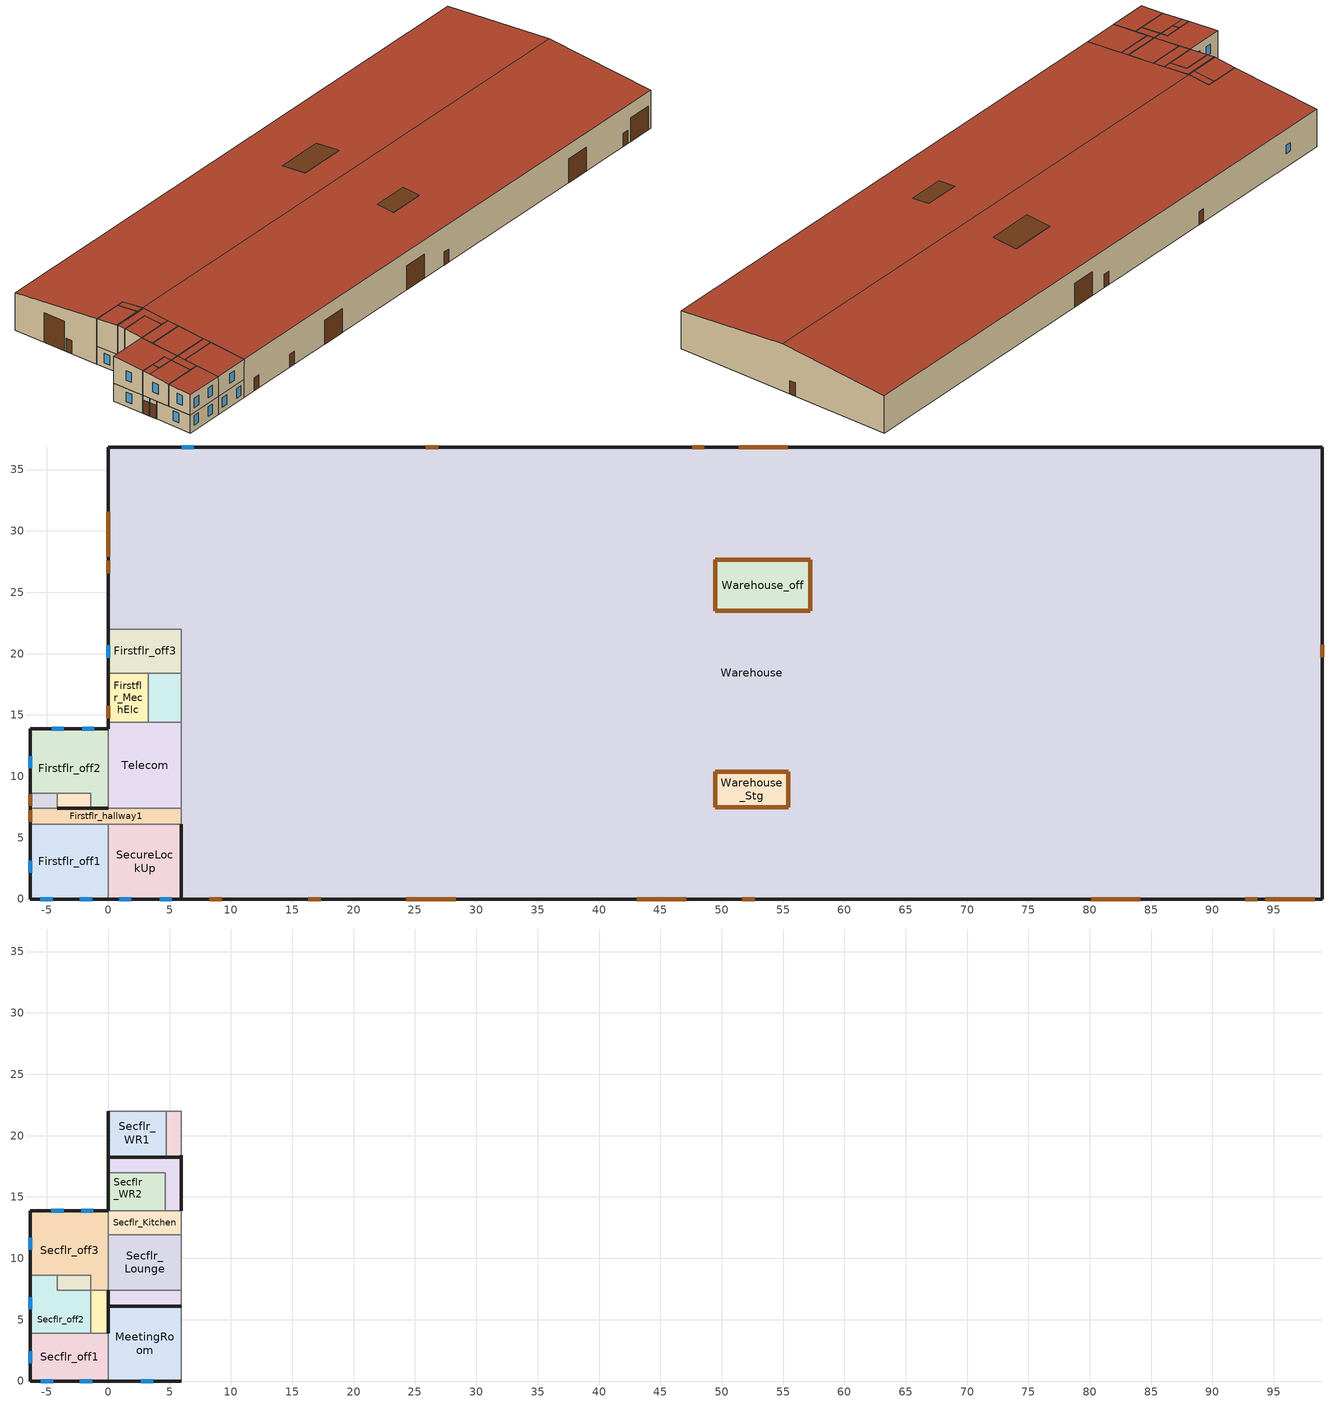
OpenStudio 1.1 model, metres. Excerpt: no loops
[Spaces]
Warehouse
 floor ground: 98.94,36.84 98.94,0 5.96,0 5.96,22 0,22 0,36.84 z0
 wall outside: 5.96,0 98.94,0 z0:6.35; 98.94,36.84 0,36.84 z0:6.26; 0,22,7.56 0,36.84,6.26 0,36.84,0 0,22,0; 98.94,18.42,7.88 98.94,0,6.35 98.94,0,0 98.94,36.84,0 98.94,36.84,6.26; 5.96,6.11,6.86 5.96,6.11,6.84 5.96,0,6.35
 wall to SecureLockUp: 5.96,6.11 5.96,0 z0:3
 wall to Secflr_stariway2: 4.72,22 5.96,22 z3:7.56; 5.96,18.42,7.88 5.96,22,7.56 5.96,18.38,7.88
 wall to Firstflr_hallway1: 5.96,7.4 5.96,6.11 z0:3
 wall to Firstflr_off3: 0,22 5.96,22 5.96,18.41 z0:3
 wall to WeaponVault: 5.96,18.41 5.96,14.42 z0:3
 wall to Telecom: 5.96,14.42 5.96,7.4 z0:3
 wall to MeetingRoom: 5.96,6.11,6.84 5.96,6.11,3 5.96,0,3 5.96,0,6.35
 wall to Secflr_hallway3 (IntPartition): 5.96,18.25,7.86 5.96,18.25,3 5.96,13.89,3 5.96,13.89,7.5
 wall to Secflr_hallway1 (IntPartition): 5.96,7.4,6.96 5.96,7.4,3 5.96,6.11,3 5.96,6.11,6.86
 wall to Secflr_Lounge: 5.96,11.93,7.34 5.96,11.93,3 5.96,7.4,3 5.96,7.4,6.96
 wall to Secflr_Kitchen: 5.96,13.89,7.5 5.96,13.89,3 5.96,11.93,3 5.96,11.93,7.34
 wall to Secflr_WR1: 0,22 4.72,22 z3:7.56
 wall to Secflr_stariway2 (IntPartition): 5.96,18.38,7.88 5.96,22,7.56 5.96,22,3 5.96,18.25,3 5.96,18.25,7.86
 window: 6.97,36.84 5.99,36.84 z2.21:3.6
 door: 0,27.56 0,26.55 / 48.59,36.84 47.58,36.84 / 98.94,19.69 98.94,20.7 / 92.66,0 93.67,0 / 51.66,0 52.68,0 / 16.32,0 17.33,0 / 8.24,0 9.25,0 / 26.9,36.84 25.89,36.84 z0:2.18; 0,31.57 0,27.91 z0:4.9; 55.38,36.84 51.37,36.84 / 94.31,0 98.32,0 / 80.11,0 84.12,0 / 24.3,0 28.31,0 / 43.09,0 47.1,0 z0:3.98
 door (V2-BRoof2): 55.43,7.47,6.97 55.43,10.38,7.21 49.47,10.38,7.21 49.47,7.47,6.97; 57.22,23.49,7.43 57.22,27.63,7.07 49.47,27.63,7.07 49.47,23.49,7.43
 door inside (NECBUvalue_ConcreteFlr): 55.43,10.38 55.43,7.47 49.47,7.47 49.47,10.38 z0; 57.22,27.63 57.22,23.49 49.47,23.49 49.47,27.63 z0
 roof outside: 98.94,0,6.35 98.94,18.42,7.88 5.96,18.42,7.88 5.96,0,6.35; 98.94,18.42,7.88 98.94,36.84,6.26 0,36.84,6.26 0,22,7.56 5.96,22,7.56 5.96,18.42,7.88
Warehouse_Stg
 floor ground: 55.43,10.38 55.43,7.47 49.47,7.47 49.47,10.38 z0
 wall outside: 49.47,7.47 55.43,7.47 z0:6.97; 55.43,10.38 49.47,10.38 z0:7.21; 49.47,10.38,7.21 49.47,10.38,0 49.47,7.47,0 49.47,7.47,6.97; 55.43,10.38,7.21 55.43,7.47,6.97 55.43,7.47,0 55.43,10.38,0
 roof outside: 55.43,7.47,6.97 55.43,10.38,7.21 49.47,10.38,7.21 49.47,7.47,6.97
Warehouse_off
 floor ground: 57.22,27.63 57.22,23.49 49.47,23.49 49.47,27.63 z0
 wall outside: 49.47,23.49 57.22,23.49 z0:7.43; 57.22,27.63 49.47,27.63 z0:7.07; 49.47,23.49,7.43 49.47,27.63,7.07 49.47,27.63,0 49.47,23.49,0; 57.22,23.49,7.43 57.22,23.49,0 57.22,27.63,0 57.22,27.63,7.07
 roof outside: 57.22,23.49,7.43 57.22,27.63,7.07 49.47,27.63,7.07 49.47,23.49,7.43
Firstflr_off1
 floor ground: 0,6.11 0,0 -6.35,0 -6.35,6.11 z0
 wall outside: -6.35,6.11 -6.35,0 0,0 z0:3
 wall to Firstflr_hallway1: 0,6.11 -6.35,6.11 z0:3
 wall to SecureLockUp: 0,0 0,3.76 0,6.11 z0:3
 window: -6.35,3.11 -6.35,2.13 z0.92:2.52; -5.53,0 -4.54,0 z0.92:2.51; -2.3,0 -1.31,0 z0.81:2.41
SecureLockUp
 floor ground: 5.96,6.11 5.96,0 0,0 0,6.11 z0
 wall outside: 0,0 5.96,0 z0:3
 wall to Firstflr_hallway1: 5.96,6.11 0,6.11 z0:3
 window: 0.91,0 1.89,0 z0.8:2.39; 4.19,0 5.18,0 z0.73:2.33
Telecom
 floor ground: 5.96,14.42 5.96,7.4 0,7.4 0,14.42 z0
 wall outside: 0,14.42 0,13.89 z0:3
 wall to Firstflr_MechElc: 3.25,14.42 0,14.42 z0:3
 wall to WeaponVault: 5.96,14.42 3.25,14.42 z0:3
 wall to Firstflr_hallway1: 0,7.4 5.96,7.4 z0:3
 wall to Firstflr_off2: 0,13.89 0,8.61 0,7.4 z0:3
Firstflr_MechElc
 floor ground: 3.25,18.41 3.25,14.42 0,14.42 0,18.41 z0
 wall outside: 0,18.41 0,14.42 z0:3
 wall to Firstflr_off3: 3.25,18.41 0,18.41 z0:3
 wall to WeaponVault: 3.25,14.42 3.25,18.41 z0:3
 door: 0,15.76 0,14.75 z0:2.26
WeaponVault
 floor ground: 5.96,18.41 5.96,14.42 3.25,14.42 3.25,18.41 z0
 wall to Firstflr_off3: 5.96,18.41 3.25,18.41 z0:3
Firstflr_off3
 floor ground: 5.96,22 5.96,18.41 0,18.41 0,22 z0
 wall outside: 0,22 0,18.41 z0:3
 window: 0,20.68 0,19.67 z0.73:2.33
Firstflr_hallway1
 floor ground: 5.96,7.4 5.96,6.11 -6.35,6.11 -6.35,7.4 z0
 wall outside: -6.35,7.4 -6.35,6.11 / 0,7.4 -4.15,7.4 z0:3
 wall to Firstflr_hallway2: -4.15,7.4 -6.35,7.4 z0:3
 door: -6.35,7.25 -6.35,6.29 z0:2.23
Firstflr_hallway2
 floor ground: -4.15,8.61 -4.15,7.4 -6.35,7.4 -6.35,8.61 z0
 wall outside: -6.35,8.61 -6.35,7.4 z0:3
 wall to Firstflr_stairway: -4.15,7.4 -4.15,8.61 z0:3
 wall to Firstflr_off2: -4.15,8.61 -6.35,8.61 z0:3
 door: -6.35,8.55 -6.35,7.59 z0:2.23
Firstflr_stairway
 floor ground: -1.44,8.61 -1.44,7.4 -4.15,7.4 -4.15,8.61 z0
 wall outside: -4.15,7.4 -1.44,7.4 z0:3
 wall to Firstflr_off2: -1.44,7.4 -1.44,8.61 -4.15,8.61 z0:3
Firstflr_off2
 floor ground: 0,13.89 0,7.4 -1.44,7.4 -1.44,8.61 -6.35,8.61 -6.35,13.89 z0
 wall outside: 0,13.89 -6.35,13.89 -6.35,8.61 / -1.44,7.4 -0.34,7.4 0,7.4 z0:3
 window: -6.35,11.64 -6.35,10.65 z0.78:2.37; -1.13,13.89 -2.12,13.89 z0.73:2.33; -3.61,13.89 -4.59,13.89 z0.71:2.31
MeetingRoom
 floor to SecureLockUp: 5.96,6.11 5.96,0 0,0 0,6.11 z3
 wall outside: 0,0 5.96,0 z3:6.35
 wall to Secflr_off1: 0,3.76 0,0 z3:3.05; 0,3.9,6.66 0,3.9,3 0,3.76,3 0,3.76,3.05 0,0,3.05 0,0,6.35
 wall to Secflr_hallway1: 5.96,6.11 0,6.11 z3:6.84
 wall to Secflr_hallway2: 0,6.11,6.84 0,6.11,3 0,3.9,3 0,3.9,6.66
 window: 2.67,0 3.66,0 z3.98:5.57
 roof outside: 5.96,0,6.35 5.96,6.11,6.84 0,6.11,6.84 0,0,6.35
Secflr_off1
 floor to Firstflr_off1: 0,3.9 0,0 -6.35,0 -6.35,3.9 z3
 wall outside: -6.35,0 0,0 z3:6.35; -6.35,3.9,6.66 -6.35,3.9,3 -6.35,0,3 -6.35,0,6.35
 wall to Secflr_hallway2: 0,3.9 -1.44,3.9 z3:6.66
 wall to Secflr_off2: -1.44,3.9 -6.35,3.9 z3:6.66
 window: -5.49,0 -4.5,0 z3.8:5.4; -2.31,0 -1.32,0 z3.91:5.5; -6.35,2.44 -6.35,1.45 z4.07:5.67
 roof outside: 0,0,6.35 0,3.9,6.66 -6.35,3.9,6.66 -6.35,0,6.35
Secflr_hallway1
 floor to Firstflr_hallway1: 5.96,7.4 5.96,6.11 0,6.11 0,7.4 z3
 wall outside: 0,6.11 5.96,6.11 z6.84:6.86; 0,7.4,6.96 0,6.11,6.85 0,6.11,6.86
 wall to Secflr_hallway2: 0,7.4,6.96 0,7.4,3 0,6.11,3 0,6.11,6.85
 wall to Secflr_Lounge: 5.96,7.4 0,7.4 z3:6.96
 roof outside: 5.96,6.11,6.86 5.96,7.4,6.96 0,7.4,6.96 0,6.11,6.86
Secflr_hallway2
 floor to Firstflr_off1: 0,6.11 0,3.9 -1.44,3.9 -1.44,6.11 z3
 floor to Firstflr_hallway1: 0,7.4 0,6.11 -1.44,6.11 -1.44,7.4 z3
 wall outside: 0,6.11,6.85 0,3.9,6.66 0,6.11,6.84
 wall to Secflr_off2: -1.44,7.4,6.96 -1.44,7.4,3 -1.44,3.9,3 -1.44,3.9,6.66
 wall to Secflr_off3: 0,7.4 -1.44,7.4 z3:6.96
 roof outside: 0,3.9,6.66 0,7.4,6.96 -1.44,7.4,6.96 -1.44,3.9,6.66
Secflr_off2
 floor to Firstflr_hallway2: -4.15,8.61 -4.15,7.4 -6.35,7.4 -6.35,8.61 z3
 floor to Firstflr_off1: -1.44,6.11 -1.44,3.9 -6.35,3.9 -6.35,6.11 z3
 floor to Firstflr_hallway1: -1.44,7.4 -1.44,6.11 -6.35,6.11 -6.35,7.4 z3
 wall outside: -6.35,8.61,7.06 -6.35,8.61,3 -6.35,3.9,3 -6.35,3.9,6.66 -6.35,7.4,6.96
 wall to Secflr_off3: -4.15,8.61 -6.35,8.61 z3:7.06
 wall to Secflr_stairways: -1.44,7.4 -4.15,7.4 z3:6.96; -4.15,7.4,6.96 -4.15,7.4,6.05 -4.15,7.4,3 -4.15,8.61,3 -4.15,8.61,6.96; -4.15,8.61,7.06 -4.15,7.4,6.96 -4.15,8.61,6.96
 window: -6.35,6.82 -6.35,5.84 z4.24:5.84
 roof outside: -6.35,3.9,6.66 -1.44,3.9,6.66 -1.44,7.4,6.96 -6.35,7.4,6.96; -4.15,7.4,6.96 -4.15,8.61,7.06 -6.35,8.61,7.06 -6.35,7.4,6.96
Secflr_stairways
 floor to Firstflr_stairway: -1.44,8.61 -1.44,7.4 -4.15,7.4 -4.15,8.61 z3
 wall to Secflr_off3: -1.44,8.61 -4.15,8.61 z3:7.06; -1.44,8.61,7.06 -1.44,7.4,6.96 -1.44,7.4,3 -1.44,8.61,3
 roof outside: -1.44,7.4,6.96 -1.44,8.61,7.06 -4.15,8.61,7.06 -4.15,7.4,6.96
Secflr_off3
 floor to Firstflr_off2: 0,13.89 0,7.4 -1.44,7.4 -1.44,8.61 -6.35,8.61 -6.35,13.89 z3
 wall outside: 0,13.89 -6.35,13.89 z3:7.5; -6.35,13.89,7.5 -6.35,13.89,3 -6.35,8.61,3 -6.35,8.61,7.06
 wall to Secflr_Kitchen: 0,13.89,7.5 0,11.93,7.34 0,11.93,3 0,13.89,3
 wall to Secflr_Lounge: 0,11.93,7.34 0,7.4,6.96 0,7.4,3 0,11.93,3
 window: -6.35,11.68 -6.35,10.69 z4.35:5.95; -1.22,13.89 -2.2,13.89 z4.63:6.23; -3.64,13.89 -4.63,13.89 z4.55:6.15
 roof outside: 0,7.4,6.96 0,13.89,7.5 -6.35,13.89,7.5 -6.35,8.61,7.06 -1.44,8.61,7.06 -1.44,7.4,6.96
Secflr_Lounge
 floor to Telecom: 5.96,11.93 5.96,7.4 0,7.4 0,11.93 z3
 wall to Secflr_Kitchen: 5.96,11.93 0,11.93 z3:7.34
 roof outside: 5.96,7.4,6.96 5.96,11.93,7.34 0,11.93,7.34 0,7.4,6.96
Secflr_Kitchen
 floor to Telecom: 0,13.89 5.96,13.89 5.96,11.93 0,11.93 z3
 wall to Secflr_WR2: 4.65,13.89 0,13.89 z3:7.5
 wall to Secflr_hallway3: 5.96,13.89 4.65,13.89 z3:7.5
 roof outside: 5.96,11.93,7.34 5.96,13.89,7.5 0,13.89,7.5 0,11.93,7.34
Secflr_WR2
 floor to WeaponVault: 4.65,16.99 4.65,14.42 3.25,14.42 3.25,16.99 z3
 floor to Telecom: 4.65,14.42 4.65,13.89 0,13.89 0,14.42 z3
 floor to Firstflr_MechElc: 3.25,16.99 3.25,14.42 0,14.42 0,16.99 z3
 wall outside: 0,16.99,7.78 0,16.99,3 0,13.89,3 0,13.89,7.5
 wall to Secflr_hallway3: 4.65,16.99 0,16.99 z3:7.78; 4.65,16.99,7.78 4.65,13.89,7.5 4.65,13.89,3 4.65,16.99,3
 roof outside: 4.65,13.89,7.5 4.65,16.99,7.78 0,16.99,7.78 0,13.89,7.5
Secflr_WR1
 floor to Firstflr_MechElc: 3.25,18.41 3.25,18.25 0,18.25 0,18.41 z3
 floor to Firstflr_off3: 4.72,22 4.72,18.41 0,18.41 0,22 z3
 floor to WeaponVault: 4.72,18.41 4.72,18.25 3.25,18.25 3.25,18.41 z3
 wall outside: 0,18.42,7.88 0,22,7.56 0,22,3 0,18.25,3 0,18.25,7.88
 wall to Secflr_stariway2: 4.72,18.25,7.88 4.72,18.25,3 4.72,22,3 4.72,22,7.56 4.72,18.42,7.88
 wall to Secflr_hallway3: 0,18.25 4.72,18.25 z3:7.88
 roof outside: 4.72,18.42,7.88 4.72,22,7.56 0,22,7.56 0,18.42,7.88; 4.72,18.25 4.72,18.42 0,18.42 0,18.25 z7.88
Secflr_stariway2
 floor to WeaponVault: 5.96,18.41 5.96,18.25 4.72,18.25 4.72,18.41 z3
 floor to Firstflr_off3: 5.96,22 5.96,18.41 4.72,18.41 4.72,22 z3
 wall outside: 5.96,18.25,7.88 5.96,18.25,7.86 5.96,18.42,7.88
 wall to Secflr_hallway3: 4.72,18.25 5.96,18.25 z3:7.88
 roof outside: 5.96,18.25 5.96,18.42 4.72,18.42 4.72,18.25 z7.88; 5.96,18.42,7.88 5.96,22,7.56 4.72,22,7.56 4.72,18.42,7.88
Secflr_hallway3
 floor to Telecom: 5.96,14.42 5.96,13.89 4.65,13.89 4.65,14.42 z3
 floor to WeaponVault: 5.96,18.25 5.96,14.42 4.65,14.42 4.65,16.99 3.25,16.99 3.25,18.25 z3
 floor to Firstflr_MechElc: 3.25,18.25 3.25,16.99 0,16.99 0,18.25 z3
 wall outside: 5.96,18.25 0,18.25 z7.88:7.89; 0,18.25,7.89 0,18.25,3 0,16.99,3 0,16.99,7.78; 5.96,18.25,7.89 5.96,13.89,7.5 5.96,18.25,7.86
 roof outside: 5.96,13.89,7.5 5.96,18.25,7.89 0,18.25,7.89 0,16.99,7.78 4.65,16.99,7.78 4.65,13.89,7.5
[Building]
Warehouse 1: North Axis=-0
[Site]
Site 1: Latitude {deg}=44.12; Longitude {deg}=-77.53; Time Zone {hr}=-5; Elevation {m}=86
[SizingPeriod:DesignDay] Barometric Pressure {Pa}=100296; Sky Clearness=0; Rain Indicator=0; Snow Indicator=0; Day of Month=21; Daylight Saving Time Indicator=0; Dry-Bulb Temperature Range Modifier Type=DefaultMultipliers
Name | Maximum Dry-Bulb Temperature {C} | Daily Dry-Bulb Temperature Range {deltaC} | Humidity Indicating Conditions at Maximum Dry-Bulb {BasedOnField A3} | Wind Speed {m/s} | Wind Direction {deg} | Month | Day Type | Humidity Indicating Type | Solar Model Indicator | ASHRAE Taub | ASHRAE Taud
Trenton Ann Htg 99.6% Condns DB | -21.8 | 0 | -21.8 | 2.9 | 50 | 1 | WinterDesignDay | Wetbulb | ASHRAEClearSky
Trenton Ann Clg .4% Condns WB=>MDB | 27.5 | 9.9 | 23.5 | 5.1 | 220 | 7 | SummerDesignDay | Wetbulb | ASHRAETau | 0.459 | 2.014
Trenton Ann Hum_n 99.6% Condns DP=>MCDB | -21 | 0 | -27.1 | 2.9 | 50 | 1 | WinterDesignDay | Dewpoint | ASHRAEClearSky
Trenton Ann Htg Wind 99.6% Condns WS=>MCDB | -3.4 | 0 | -3.4 | 13.4 | 50 | 1 | WinterDesignDay | Wetbulb | ASHRAEClearSky
Trenton Ann Clg .4% Condns DB=>MWB | 29.2 | 9.9 | 22.1 | 5.1 | 220 | 7 | SummerDesignDay | Wetbulb | ASHRAETau | 0.459 | 2.014
Trenton Ann Clg .4% Condns DP=>MDB | 26 | 9.9 | 22.2 | 5.1 | 220 | 7 | SummerDesignDay | Dewpoint | ASHRAETau | 0.459 | 2.014
Trenton Ann Clg .4% Condns Enth=>MDB | 27.5 | 9.9 | 70700 | 5.1 | 220 | 7 | SummerDesignDay | Enthalpy | ASHRAETau | 0.459 | 2.014
[DefaultSubSurfaceConstructions]
Name | Fixed Window Construction | Door Construction
Default Sub Surface Constructions 1 | MNECBUvalue_Window | PersonDoor
Default Sub Surface Constructions 2
[DefaultSurfaceConstructions]
Name | Wall Construction | Roof Ceiling Construction | Floor Construction
Default Surface Constructions 1 | V2-BWall2 | V2-BRoof2
Default Surface Constructions 2 | IntPartition | IntPartition | IntPartition
Default Surface Constructions 3 |  |  | NECBUvalue_ConcreteFlr
[Material:AirGap]
000_F05 Ceiling air space resistance: Thermal Resistance=0.18
[DefaultConstructionSet]
Trenton_Construction_Set: Default Exterior Surface Constructions=Default Surface Constructions 1; Default Interior Surface Constructions=Default Surface Constructions 2; Default Ground Contact Surface Constructions=Default Surface Constructions 3; Default Exterior SubSurface Constructions=Default Sub Surface Constructions 1; Default Interior SubSurface Constructions=Default Sub Surface Constructions 2; Interior Partition Construction=IntPartition
[Construction]
V2-BWall2: F08 Metal surface, Sheathing - regular density - 12.7mm, Insulation: Cellular glass - 85mm, Gypsum or plaster board - 5.9mm
NECBUvalue_ConcreteFlr: Insulation: Expanded polystyrene - extruded (smooth skin surface) (CFC-12 exp.) 1, M14a 100mm heavyweight concrete
V2-BRoof2: Insulation: Cellular glass - 141mm, Sheathing - regular density - 12.7mm
MNECBUvalue_Window: MNECB1997_Window
PersonDoor: PersonDoorMat
IntPartition: G01 16mm gypsum board, 000_F05 Ceiling air space resistance, G01 16mm gypsum board
[Material]
Name | Roughness | Thickness {m} | Conductivity {W/m-K} | Density {kg/m3} | Specific Heat {J/kg-K} | Thermal Absorptance | Solar Absorptance | Visible Absorptance
F08 Metal surface | Smooth | 0.0008 | 45.28 | 7824 | 500
Sheathing - regular density - 12.7mm | Smooth | 0.0127 | 0.055 | 290 | 1300
Insulation: Cellular glass - 85mm | MediumRough | 0.085 | 0.05 | 136 | 750
Gypsum or plaster board - 5.9mm | MediumSmooth | 0.0059 | 0.58 | 800 | 1090
Insulation: Expanded polystyrene - extruded (smooth skin surface) (CFC-12 exp.) 1 | MediumSmooth | 0.0254 | 0.029 | 29 | 1210 | 0.9 | 0.7 | 0.7
M14a 100mm heavyweight concrete | MediumRough | 0.1016 | 1.95 | 2240 | 900 | 0.9 | 0.7 | 0.7
Insulation: Cellular glass - 141mm | MediumRough | 0.1405 | 0.05 | 136 | 750
G01 16mm gypsum board | MediumSmooth | 0.0159 | 0.16 | 800 | 1090 | 0.9 | 0.7 | 0.7
[WindowMaterial:SimpleGlazingSystem]
MNECB1997_Window: U-Factor {W/m2-K}=2.8; Solar Heat Gain Coefficient=0.5
[Material:NoMass]
PersonDoorMat: Roughness=Smooth; Thermal Resistance {m2-K/W}=0.304; Thermal Absorptance=0.9; Solar Absorptance=0.7; Visible Absorptance=0.7
[DesignSpecification:OutdoorAir]
Name | Outdoor Air Flow per Person {m3/s-person} | Outdoor Air Flow per Floor Area {m3/s-m2} | Outdoor Air Flow Rate {m3/s}
NECB-Warehouse - med/blk-A-oa | 0 | 0
MNECB-Office-Enclosed-sched-A-oa | 0.01
MNECB-Service and Common-Corridors-sched-*-; MNECB-Service and Common Active Stairway-sched-*-oa | 0.025 | 0
MNECB-Service and Common-Mechanical/electrical room-sched-*-oa | 0.05
MNECB-Food Service Kitchen-sched-B-oa; MNECB-Service and Common-Toilet and Washrooms-sched-*-oa | 0.03 | 0 | 0
MNECB-Food Service Bar/Lounge-sched-B-oa | 0.015 | 0
[BuildingStory] Nominal Z Coordinate {m}=0
Name | Nominal Floor to Floor Height {m}
Building Story 1 | 7.87908
Building Story 2 | 2.999232
Building Story 3 | 3.048
[Space]
Name | Space Type | Building Story | Thermal Zone
Warehouse | MNECB-Storage/Warehouse - Active Storage Bulky-sched-E | Building Story 1 | Warehouse_Zone
Warehouse_Stg | MNECB-Storage/Warehouse - Active Storage Bulky-sched-E | Building Story 1 | Warehouse_Stg_Zone
Warehouse_off | MNECB-Office-Enclosed-sched-A | Building Story 1 | Warehouse_Off_Zone
Firstflr_off1 | MNECB-Office-Enclosed-sched-A | Building Story 2 | FirstFlr_Off1_Zone
SecureLockUp | MNECB-Storage/Warehouse - Active Storage Bulky-sched-E | Building Story 2 | FirstFlr_SecureLockUp_Zone
Telecom | MNECB-Service and Common-Mechanical/electrical room-sched-*- | Building Story 2 | FirstFlr_Telecom_Zone
Firstflr_MechElc | MNECB-Service and Common-Mechanical/electrical room-sched-*- | Building Story 2 | FirstFlr_MechElec_Zone
WeaponVault | MNECB-Storage/Warehouse - Active Storage Bulky-sched-E | Building Story 2 | FirstFlr_WeaponVault_Zone
Firstflr_off3 | MNECB-Office-Enclosed-sched-A | Building Story 2 | FirstFlr_Off3_Zone
Firstflr_hallway1; Firstflr_hallway2 | MNECB-Service and Common-Corridors-sched-*- | Building Story 2 | FirstFlr_Hallway_Zone
Firstflr_stairway | MNECB-Service and Common Active Stairway-sched-* | Building Story 2 | FirstFlr_Stairway_Zone
Firstflr_off2 | MNECB-Office-Enclosed-sched-A | Building Story 2 | FirstFlr_Off2_Zone
MeetingRoom | MNECB-Office-Enclosed-sched-A | Building Story 3 | SecFlr_MtgRoom_Zone
Secflr_off1 | MNECB-Office-Enclosed-sched-A | Building Story 3 | SecFlr_Off1_Zone
Secflr_hallway1; Secflr_hallway2 | MNECB-Service and Common-Corridors-sched-*- | Building Story 3 | SecFlr_Hallway1&2_Zone
Secflr_off2 | MNECB-Office-Enclosed-sched-A | Building Story 3 | SecFlr_Off2_Zone
Secflr_stairways | MNECB-Service and Common Active Stairway-sched-* | Building Story 3 | SecFlr_Stairway_Zone
Secflr_off3 | MNECB-Office-Enclosed-sched-A | Building Story 3 | SecFlr_Off3_Zone
Secflr_Lounge | MNECB-Food Service Bar/Lounge-sched-B | Building Story 3 | SecFlr_Lounge_Zone
Secflr_Kitchen | MNECB-Food Service Kitchen-sched-B | Building Story 3 | SecFlr_Kitchen_Zone
Secflr_WR2; Secflr_WR1 | MNECB-Service and Common-Toilet and Washrooms-sched-*- | Building Story 3 | SecFlr_WR_Zone
Secflr_stariway2 | MNECB-Service and Common Active Stairway-sched-* | Building Story 3 | SecFlr_Stairway2_Zone
Secflr_hallway3 | MNECB-Service and Common-Corridors-sched-*- | Building Story 3 | SecFlr_Hallway3_Zone
[ThermostatSetpoint:DualSetpoint]
Name | Heating Setpoint Temperature Schedule | Cooling Setpoint Temperature Schedule
Thermostat Setpoint Dual Setpoint 3 | Warehouse Htg Setpoint | Warehouse Clg Setpoint
Thermostat Setpoint Dual Setpoint 22; Thermostat Setpoint Dual Setpoint 23; Thermostat Setpoint Dual Setpoint 24; Thermostat Setpoint Dual Setpoint 25; Thermostat Setpoint Dual Setpoint 26; Thermostat Setpoint Dual Setpoint 27; Thermostat Setpoint Dual Setpoint 28; Thermostat Setpoint Dual Setpoint 29; Thermostat Setpoint Dual Setpoint 30; Thermostat Setpoint Dual Setpoint 31; Thermostat Setpoint Dual Setpoint 32; Thermostat Setpoint Dual Setpoint 33; Thermostat Setpoint Dual Setpoint 34; Thermostat Setpoint Dual Setpoint 35; Thermostat Setpoint Dual Setpoint 36; Thermostat Setpoint Dual Setpoint 37; Thermostat Setpoint Dual Setpoint 38; Thermostat Setpoint Dual Setpoint 39; Thermostat Setpoint Dual Setpoint 40 | NECB-A-Htg | NECB-A-Clg
[ThermalZone] Use Ideal Air Loads=No
Name | Multiplier | Thermostat
Warehouse_Zone | 1 | Thermostat Setpoint Dual Setpoint 3
Warehouse_Off_Zone | 1
Warehouse_Stg_Zone; SecFlr_Hallway3_Zone
SecFlr_Stairway2_Zone |  | Thermostat Setpoint Dual Setpoint 38
SecFlr_WR_Zone |  | Thermostat Setpoint Dual Setpoint 40
SecFlr_Kitchen_Zone |  | Thermostat Setpoint Dual Setpoint 32
SecFlr_Off3_Zone |  | Thermostat Setpoint Dual Setpoint 37
SecFlr_Lounge_Zone |  | Thermostat Setpoint Dual Setpoint 33
SecFlr_Hallway1&2_Zone |  | Thermostat Setpoint Dual Setpoint 31
SecFlr_MtgRoom_Zone |  | Thermostat Setpoint Dual Setpoint 34
SecFlr_Off2_Zone |  | Thermostat Setpoint Dual Setpoint 36
SecFlr_Stairway_Zone |  | Thermostat Setpoint Dual Setpoint 39
SecFlr_Off1_Zone |  | Thermostat Setpoint Dual Setpoint 35
FirstFlr_Off3_Zone |  | Thermostat Setpoint Dual Setpoint 26
FirstFlr_WeaponVault_Zone |  | Thermostat Setpoint Dual Setpoint 30
FirstFlr_MechElec_Zone |  | Thermostat Setpoint Dual Setpoint 23
FirstFlr_Telecom_Zone |  | Thermostat Setpoint Dual Setpoint 29
FirstFlr_Hallway_Zone |  | Thermostat Setpoint Dual Setpoint 22
FirstFlr_SecureLockUp_Zone |  | Thermostat Setpoint Dual Setpoint 27
FirstFlr_Off1_Zone |  | Thermostat Setpoint Dual Setpoint 24
FirstFlr_Stairway_Zone |  | Thermostat Setpoint Dual Setpoint 28
FirstFlr_Off2_Zone |  | Thermostat Setpoint Dual Setpoint 25
[Sizing:Zone] Zone Cooling Design Supply Air Temperature {C}=14; Zone Heating Design Supply Air Temperature {C}=40; Zone Cooling Design Supply Air Humidity Ratio {kg-H2O/kg-air}=0.0085; Zone Heating Design Supply Air Humidity Ratio {kg-H2O/kg-air}=0.008; Heating Design Air Flow Method=DesignDay
SecFlr_Stairway2_Zone; SecFlr_Hallway3_Zone; SecFlr_Stairway_Zone; FirstFlr_WeaponVault_Zone; FirstFlr_Telecom_Zone; FirstFlr_Stairway_Zone
[SpaceType] Default Construction Set=Trenton_Construction_Set
Name | Default Schedule Set | Design Specification Outdoor Air Object
MNECB-Storage/Warehouse - Active Storage Bulky-sched-E | NECB-A | NECB-Warehouse - med/blk-A-oa
MNECB-Office-Enclosed-sched-A | NECB-A | MNECB-Office-Enclosed-sched-A-oa
MNECB-Service and Common-Corridors-sched-*- | NECB-A | MNECB-Service and Common-Corridors-sched-*-
MNECB-Service and Common-Mechanical/electrical room-sched-*- | NECB-A | MNECB-Service and Common-Mechanical/electrical room-sched-*-oa
MNECB-Service and Common Active Stairway-sched-* | NECB-A | MNECB-Service and Common Active Stairway-sched-*-oa
MNECB-Food Service Kitchen-sched-B | NECB-B | MNECB-Food Service Kitchen-sched-B-oa
MNECB-Food Service Bar/Lounge-sched-B | NECB-B | MNECB-Food Service Bar/Lounge-sched-B-oa
MNECB-Service and Common-Toilet and Washrooms-sched-*- | NECB-A | MNECB-Service and Common-Toilet and Washrooms-sched-*-oa
[People] Activity Level Schedule=Activity Level
Name | People Definition | Space or SpaceType
People 12 | MNECB-Storage Warehouse-Active Storage - Bulky-sched-E-people_def | MNECB-Storage/Warehouse - Active Storage Bulky-sched-E
People 10 | MNECB-Office-Enclosed offices Category 1-sched-A-people_def | MNECB-Office-Enclosed-sched-A
People 7 | MNECB-Service and Common-Corridors-sched-*-people_def | MNECB-Service and Common-Corridors-sched-*-
People 6 | MNECB-Service and Common-Mechanical/electrical room-sched-*-people_def | MNECB-Service and Common-Mechanical/electrical room-sched-*-
People 11 | MNECB-Service and Common-Active Stairway-sched-*-people_def | MNECB-Service and Common Active Stairway-sched-*
People 8 | MNECB-Food Service-Kitchen-sched-B-people_def | MNECB-Food Service Kitchen-sched-B
People 9 | MNECB-Food Service-Bar/Lounge-sched-B-people_def | MNECB-Food Service Bar/Lounge-sched-B
People 3 | MNECB-Service and Common-Toilet and Washrooms-sched-*-people_def | MNECB-Service and Common-Toilet and Washrooms-sched-*-
[People:Definition] Number of People Calculation Method=Area/Person; Fraction Radiant=0.3
Name | Space Floor Area per Person {m2/person} | Sensible Heat Fraction | Carbon Dioxide Generation Rate {m3/s-W}
MNECB-Storage Warehouse-Active Storage - Bulky-sched-E-people_def; MNECB-Service and Common-Corridors-sched-*-people_def | 100
MNECB-Office-Enclosed offices Category 1-sched-A-people_def; MNECB-Food Service-Kitchen-sched-B-people_def | 20
MNECB-Service and Common-Mechanical/electrical room-sched-*-people_def | 200
MNECB-Service and Common-Active Stairway-sched-*-people_def | 100 | Autocalculate
MNECB-Food Service-Bar/Lounge-sched-B-people_def | 10
MNECB-Service and Common-Toilet and Washrooms-sched-*-people_def | 30 | Autocalculate | 3.8e-008
[Lights]
Name | Lights Definition | Space or SpaceType
Lights 12 | MNECB-Storage/Warehouse-Active Storage Bulky-sched-E-lighting_W_per_m2_def | MNECB-Storage/Warehouse - Active Storage Bulky-sched-E
Lights 10 | MNECB-Office-Enclosed offices category 1-sched-A-lighting_W_per_m2_def | MNECB-Office-Enclosed-sched-A
Lights 7 | MNECB-Service and Common-Corridors-sched-*-lighting_W_per_m2_def | MNECB-Service and Common-Corridors-sched-*-
Lights 6 | MNECB-Service and Common-Mechanical/electrical room-sched-*-lighting_W_per_m2_def | MNECB-Service and Common-Mechanical/electrical room-sched-*-
Lights 11 | MNECB-Service and Common-Active Stairway-sched-*-lighting_W_per_m2_def | MNECB-Service and Common Active Stairway-sched-*
Lights 8 | MNECB-Food Service-Kitchen-sched-B-lighting_W_per_person_def | MNECB-Food Service Kitchen-sched-B
Lights 9 | MNECB-Food Service-Bar/Lounge-sched-B-lighting_W_per_m2_def | MNECB-Food Service Bar/Lounge-sched-B
Lights 3 | MNECB-Service and Common-Toilet and Washrooms-sched-*-lighting_W_per_m2_def | MNECB-Service and Common-Toilet and Washrooms-sched-*-
[Lights:Definition] Fraction Radiant=0; Fraction Visible=0; Return Air Fraction=0
Name | Design Level Calculation Method | Watts per Space Floor Area {W/m2} | Watts per Person {W/person}
MNECB-Storage/Warehouse-Active Storage Bulky-sched-E-lighting_W_per_m2_def | Watts/Area | 3.2
MNECB-Office-Enclosed offices category 1-sched-A-lighting_W_per_m2_def | Watts/Area | 19.4
MNECB-Service and Common-Corridors-sched-*-lighting_W_per_m2_def | Watts/Area | 8.6
MNECB-Service and Common-Mechanical/electrical room-sched-*-lighting_W_per_m2_def | Watts/Area | 7.5
MNECB-Service and Common-Active Stairway-sched-*-lighting_W_per_m2_def | Watts/Area | 6.5
MNECB-Food Service-Kitchen-sched-B-lighting_W_per_person_def | Watts/Person |  | 300.2
MNECB-Food Service-Bar/Lounge-sched-B-lighting_W_per_m2_def | Watts/Area | 26.9
MNECB-Service and Common-Toilet and Washrooms-sched-*-lighting_W_per_m2_def | Watts/Area | 8.7
[ElectricEquipment]
Name | Electric Equipment Definition | Space or SpaceType
Electric Equipment 12 | MNECB-Storage/Warehouse-Active Storage Bulky-sched-E-equipment_W_per_m2_def | MNECB-Storage/Warehouse - Active Storage Bulky-sched-E
Electric Equipment 10 | MNECB-Office-Enclosed offices category 1-sched-A-equipment_W_per_m2_def | MNECB-Office-Enclosed-sched-A
Electric Equipment 7 | MNECB-Service and Common-Corridors-sched-*-equipment_W_per_m2_def | MNECB-Service and Common-Corridors-sched-*-
Electric Equipment 6 | MNECB-Service and Common-Mechanical/electrical room-sched-*-equipment_W_per_m2_def | MNECB-Service and Common-Mechanical/electrical room-sched-*-
Electric Equipment 11 | MNECB-Service and Common-Active Stairway-sched-*-equipment_W_per_person_def | MNECB-Service and Common Active Stairway-sched-*
Electric Equipment 8 | MNECB-Food Service-Kitchen-sched-B-equipment_W_per_m2_def | MNECB-Food Service Kitchen-sched-B
Electric Equipment 9 | MNECB-Food Service-Bar/Lounge-sched-B-equipment_W_per_m2_def | MNECB-Food Service Bar/Lounge-sched-B
Electric Equipment 3 | MNECB-Service and Common-Toilet and Washrooms-sched-*-equipment_W_per_m2_def | MNECB-Service and Common-Toilet and Washrooms-sched-*-
[ElectricEquipment:Definition] Fraction Latent=0; Fraction Radiant=0; Fraction Lost=0
Name | Design Level Calculation Method | Watts per Space Floor Area {W/m2} | Watts per Person {W/person}
MNECB-Storage/Warehouse-Active Storage Bulky-sched-E-equipment_W_per_m2_def; MNECB-Service and Common-Mechanical/electrical room-sched-*-equipment_W_per_m2_def; MNECB-Food Service-Bar/Lounge-sched-B-equipment_W_per_m2_def; MNECB-Service and Common-Toilet and Washrooms-sched-*-equipment_W_per_m2_def | Watts/Area | 1
MNECB-Office-Enclosed offices category 1-sched-A-equipment_W_per_m2_def | Watts/Area | 7.5
MNECB-Service and Common-Corridors-sched-*-equipment_W_per_m2_def | Watts/Area | 0
MNECB-Service and Common-Active Stairway-sched-*-equipment_W_per_person_def | Watts/Person |  | 0
MNECB-Food Service-Kitchen-sched-B-equipment_W_per_m2_def | Watts/Area | 10
[DefaultScheduleSet]
Name | Hours of Operation Schedule | Number of People Schedule | Lighting Schedule | Electric Equipment Schedule | Hot Water Equipment Schedule | Other Equipment Schedule
NECB-B | NECB-B-Fan | NECB-B-Occ 3 | NECB-B-Ltg | NECB-B-Equ | NECB-B-HW | NECB-B-Proc
NECB-A | NECB-A-Fan | NECB-A-Occ | NECB-A-Ltg | NECB-A-Equ | NECB-A-HW | NECB-A-Proc
[SpaceInfiltration:DesignFlowRate] Schedule=AlwaysON; Design Flow Rate Calculation Method=Flow/ExteriorArea; Design Flow Rate {m3/s}=0; Flow per Exterior Surface Area {m3/s-m2}=0.00045; Air Changes per Hour {1/hr}=0
Name | Space or SpaceType | Flow per Space Floor Area {m3/s-m2}
Space Infiltration Design Flow Rate 1 | MNECB-Food Service Bar/Lounge-sched-B | 0
Space Infiltration Design Flow Rate 2 | MNECB-Food Service Kitchen-sched-B
Space Infiltration Design Flow Rate 3 | MNECB-Office-Enclosed-sched-A | 0
Space Infiltration Design Flow Rate 4 | MNECB-Service and Common Active Stairway-sched-*
Space Infiltration Design Flow Rate 5 | MNECB-Service and Common-Corridors-sched-*- | 0
Space Infiltration Design Flow Rate 6 | MNECB-Service and Common-Mechanical/electrical room-sched-*-
Space Infiltration Design Flow Rate 7 | MNECB-Service and Common-Toilet and Washrooms-sched-*- | 0
Space Infiltration Design Flow Rate 8 | MNECB-Storage/Warehouse - Active Storage Bulky-sched-E
[AvailabilityManager:Scheduled] Schedule=Always On Discrete
Availability Manager Scheduled 1; Availability Manager Scheduled 2; Availability Manager Scheduled 3
[Schedule:Constant]
Always On Discrete: Value=1
[Schedule:Ruleset]
Name | Default Day Schedule
NECB-A-Fan | Schedule Day 4
NECB-A-Occ | Schedule Day 1
NECB-A-Ltg | Schedule Day 2
NECB-A-Equ | Schedule Day 3
NECB-A-HW | Schedule Day 8
NECB-A-Proc | Schedule Day 5
NECB-A-Htg | Schedule Day 7
NECB-A-Clg | Schedule Day 6
NECB-B-Fan | Schedule Day 12
NECB-B-Ltg | Schedule Day 10
NECB-B-Equ | Schedule Day 11
NECB-B-HW | Schedule Day 16
NECB-B-Proc | Schedule Day 13
AlwaysON | Schedule Day 73
NECB-B-Occ 3 | Schedule Day 75
Activity Level | Schedule Day 9
Warehouse Htg Setpoint | Schedule Day 25
Warehouse Clg Setpoint | Schedule Day 26
[Schedule:Day]
Schedule Day 4; Schedule Day 1; Schedule Day 2; Schedule Day 3; Schedule Day 8; Schedule Day 5; Schedule Day 7; Schedule Day 12; Schedule Day 10; Schedule Day 11; Schedule Day 16; Schedule Day 13; Schedule Day 75: 24, 0, 0
sunNECB-A-Fan 1; satNECB-A-Fan 1; sunNECB-A-Occ 1; satNECB-A-Occ 1: 1, 0, 0, 2, 0, 0, 3, 0, 0, 4, 0, 0, 5, 0, 0, 6, 0, 0, 7, 0, 0, 8, 0, 0, 9, 0, 0, 10, 0, 0, 11, 0, 0, 12, 0, 0, 13, 0, 0, 14, 0, 0, 15, 0, 0, 16, 0, 0, 17, 0, 0, 18, 0, 0, 19, 0, 0, 20, 0, 0, 21, 0, 0, 22, 0, 0, 23, 0, 0, 24, 0, 0
wkdNECB-A-Fan 1: 1, 0, 0, 2, 0, 0, 3, 0, 0, 4, 0, 0, 5, 0, 0, 6, 0, 0, 7, 0, 1, 8, 0, 1, 9, 0, 1, 10, 0, 1, 11, 0, 1, 12, 0, 1, 13, 0, 1, 14, 0, 1, 15, 0, 1, 16, 0, 1, 17, 0, 1, 18, 0, 1, 19, 0, 1, 20, 0, 1, 21, 0, 1, 22, 0, 0, 23, 0, 0, 24, 0, 0
wkdNECB-A-Occ 1: 1, 0, 0, 2, 0, 0, 3, 0, 0, 4, 0, 0, 5, 0, 0, 6, 0, 0, 7, 0, 0, 8, 0, 0.1, 9, 0, 0.7, 10, 0, 0.9, 11, 0, 0.9, 12, 0, 0.9, 13, 0, 0.5, 14, 0, 0.5, 15, 0, 0.9, 16, 0, 0.9, 17, 0, 0.9, 18, 0, 0.7, 19, 0, 0.3, 20, 0, 0.1, 21, 0, 0.1, 22, 0, 0.1, 23, 0, 0.1, 24, 0, 0
sunNECB-A-Ltg 1; satNECB-A-Ltg 1; sunNECB-A-HW 1; satNECB-A-HW 1: 1, 0, 0.05, 2, 0, 0.05, 3, 0, 0.05, 4, 0, 0.05, 5, 0, 0.05, 6, 0, 0.05, 7, 0, 0.05, 8, 0, 0.05, 9, 0, 0.05, 10, 0, 0.05, 11, 0, 0.05, 12, 0, 0.05, 13, 0, 0.05, 14, 0, 0.05, 15, 0, 0.05, 16, 0, 0.05, 17, 0, 0.05, 18, 0, 0.05, 19, 0, 0.05, 20, 0, 0.05, 21, 0, 0.05, 22, 0, 0.05, 23, 0, 0.05, 24, 0, 0.05
wkdNECB-A-Ltg 1: 1, 0, 0.05, 2, 0, 0.05, 3, 0, 0.05, 4, 0, 0.05, 5, 0, 0.05, 6, 0, 0.05, 7, 0, 0.05, 8, 0, 0.3, 9, 0, 0.8, 10, 0, 0.9, 11, 0, 0.9, 12, 0, 0.9, 13, 0, 0.9, 14, 0, 0.9, 15, 0, 0.9, 16, 0, 0.9, 17, 0, 0.9, 18, 0, 0.8, 19, 0, 0.5, 20, 0, 0.3, 21, 0, 0.3, 22, 0, 0.1, 23, 0, 0.1, 24, 0, 0.05
sunNECB-A-Equ 1; satNECB-A-Equ 1; sunNECB-A-Proc 1; satNECB-A-Proc 1: 1, 0, 0.2, 2, 0, 0.2, 3, 0, 0.2, 4, 0, 0.2, 5, 0, 0.2, 6, 0, 0.2, 7, 0, 0.2, 8, 0, 0.2, 9, 0, 0.2, 10, 0, 0.2, 11, 0, 0.2, 12, 0, 0.2, 13, 0, 0.2, 14, 0, 0.2, 15, 0, 0.2, 16, 0, 0.2, 17, 0, 0.2, 18, 0, 0.2, 19, 0, 0.2, 20, 0, 0.2, 21, 0, 0.2, 22, 0, 0.2, 23, 0, 0.2, 24, 0, 0.2
wkdNECB-A-Equ 1; wkdNECB-A-Proc 1: 1, 0, 0.2, 2, 0, 0.2, 3, 0, 0.2, 4, 0, 0.2, 5, 0, 0.2, 6, 0, 0.2, 7, 0, 0.2, 8, 0, 0.3, 9, 0, 0.8, 10, 0, 0.9, 11, 0, 0.9, 12, 0, 0.9, 13, 0, 0.9, 14, 0, 0.9, 15, 0, 0.9, 16, 0, 0.9, 17, 0, 0.9, 18, 0, 0.9, 19, 0, 0.5, 20, 0, 0.3, 21, 0, 0.3, 22, 0, 0.2, 23, 0, 0.2, 24, 0, 0.2
wkdNECB-A-HW 1: 1, 0, 0.05, 2, 0, 0.05, 3, 0, 0.05, 4, 0, 0.05, 5, 0, 0.05, 6, 0, 0.05, 7, 0, 0.05, 8, 0, 0.1, 9, 0, 0.5, 10, 0, 0.5, 11, 0, 0.9, 12, 0, 0.9, 13, 0, 0.9, 14, 0, 0.9, 15, 0, 0.9, 16, 0, 0.9, 17, 0, 0.7, 18, 0, 0.5, 19, 0, 0.3, 20, 0, 0.2, 21, 0, 0.2, 22, 0, 0.2, 23, 0, 0.05, 24, 0, 0.05
sunNECB-A-Htg 1; satNECB-A-Htg 1: 1, 0, 18, 2, 0, 18, 3, 0, 18, 4, 0, 18, 5, 0, 18, 6, 0, 18, 7, 0, 18, 8, 0, 18, 9, 0, 18, 10, 0, 18, 11, 0, 18, 12, 0, 18, 13, 0, 18, 14, 0, 18, 15, 0, 18, 16, 0, 18, 17, 0, 18, 18, 0, 18, 19, 0, 18, 20, 0, 18, 21, 0, 18, 22, 0, 18, 23, 0, 18, 24, 0, 18
wkdNECB-A-Htg 1: 1, 0, 18, 2, 0, 18, 3, 0, 18, 4, 0, 18, 5, 0, 18, 6, 0, 18, 7, 0, 20, 8, 0, 22, 9, 0, 22, 10, 0, 22, 11, 0, 22, 12, 0, 22, 13, 0, 22, 14, 0, 22, 15, 0, 22, 16, 0, 22, 17, 0, 22, 18, 0, 22, 19, 0, 22, 20, 0, 22, 21, 0, 22, 22, 0, 18, 23, 0, 18, 24, 0, 18
Schedule Day 6: 24, 0, 24
sunNECB-A-Clg 1; satNECB-A-Clg 1: 1, 0, 35, 2, 0, 35, 3, 0, 35, 4, 0, 35, 5, 0, 35, 6, 0, 35, 7, 0, 35, 8, 0, 35, 9, 0, 35, 10, 0, 35, 11, 0, 35, 12, 0, 35, 13, 0, 35, 14, 0, 35, 15, 0, 35, 16, 0, 35, 17, 0, 35, 18, 0, 35, 19, 0, 35, 20, 0, 35, 21, 0, 35, 22, 0, 35, 23, 0, 35, 24, 0, 35
wkdNECB-A-Clg 1: 1, 0, 35, 2, 0, 35, 3, 0, 35, 4, 0, 35, 5, 0, 35, 6, 0, 35, 7, 0, 24, 8, 0, 24, 9, 0, 24, 10, 0, 24, 11, 0, 24, 12, 0, 24, 13, 0, 24, 14, 0, 24, 15, 0, 24, 16, 0, 24, 17, 0, 24, 18, 0, 24, 19, 0, 24, 20, 0, 24, 21, 0, 24, 22, 0, 35, 23, 0, 35, 24, 0, 35
sunNECB-B-Fan 1: 1, 0, 0, 2, 0, 1, 3, 0, 0, 4, 0, 0, 5, 0, 0, 6, 0, 0, 7, 0, 0, 8, 0, 0, 9, 0, 0, 10, 0, 1, 11, 0, 1, 12, 0, 1, 13, 0, 1, 14, 0, 1, 15, 0, 1, 16, 0, 1, 17, 0, 1, 18, 0, 1, 19, 0, 1, 20, 0, 1, 21, 0, 1, 22, 0, 1, 23, 0, 1, 24, 0, 0
satNECB-B-Fan 1; wkdNECB-B-Fan 1: 1, 0, 1, 2, 0, 1, 3, 0, 0, 4, 0, 0, 5, 0, 0, 6, 0, 0, 7, 0, 0, 8, 0, 0, 9, 0, 1, 10, 0, 1, 11, 0, 1, 12, 0, 1, 13, 0, 1, 14, 0, 1, 15, 0, 1, 16, 0, 1, 17, 0, 1, 18, 0, 1, 19, 0, 1, 20, 0, 1, 21, 0, 1, 22, 0, 1, 23, 0, 1, 24, 0, 1
sunNECB-B-Ltg 1; sunNECB-B-Equ 1; sunNECB-B-Proc 1: 1, 0, 0.5, 2, 0, 0.5, 3, 0, 0.1, 4, 0, 0.1, 5, 0, 0.1, 6, 0, 0.1, 7, 0, 0.1, 8, 0, 0.1, 9, 0, 0.1, 10, 0, 0.1, 11, 0, 0.5, 12, 0, 0.9, 13, 0, 0.9, 14, 0, 0.9, 15, 0, 0.9, 16, 0, 0.9, 17, 0, 0.9, 18, 0, 0.9, 19, 0, 0.9, 20, 0, 0.9, 21, 0, 0.9, 22, 0, 0.9, 23, 0, 0.9, 24, 0, 0.5
satNECB-B-Ltg 1; wkdNECB-B-Ltg 1; satNECB-B-Equ 1; wkdNECB-B-Equ 1; satNECB-B-Proc 1; wkdNECB-B-Proc 1: 1, 0, 0.9, 2, 0, 0.5, 3, 0, 0.1, 4, 0, 0.1, 5, 0, 0.1, 6, 0, 0.1, 7, 0, 0.1, 8, 0, 0.1, 9, 0, 0.1, 10, 0, 0.5, 11, 0, 0.7, 12, 0, 0.9, 13, 0, 0.9, 14, 0, 0.9, 15, 0, 0.9, 16, 0, 0.9, 17, 0, 0.9, 18, 0, 0.9, 19, 0, 0.9, 20, 0, 0.9, 21, 0, 0.9, 22, 0, 0.9, 23, 0, 0.9, 24, 0, 0.9
sunNECB-B-HW 1: 1, 0, 0.5, 2, 0, 0.6, 3, 0, 0.05, 4, 0, 0.05, 5, 0, 0.05, 6, 0, 0.05, 7, 0, 0.05, 8, 0, 0.05, 9, 0, 0.05, 10, 0, 0.7, 11, 0, 0.7, 12, 0, 0.4, 13, 0, 0.5, 14, 0, 0.6, 15, 0, 0.6, 16, 0, 0.4, 17, 0, 0.3, 18, 0, 0.3, 19, 0, 0.4, 20, 0, 0.5, 21, 0, 0.8, 22, 0, 0.8, 23, 0, 0.5, 24, 0, 0.5
satNECB-B-HW 1: 1, 0, 0.7, 2, 0, 0.6, 3, 0, 0.05, 4, 0, 0.05, 5, 0, 0.05, 6, 0, 0.05, 7, 0, 0.05, 8, 0, 0.05, 9, 0, 0.05, 10, 0, 0.7, 11, 0, 0.7, 12, 0, 0.4, 13, 0, 0.5, 14, 0, 0.6, 15, 0, 0.6, 16, 0, 0.4, 17, 0, 0.3, 18, 0, 0.3, 19, 0, 0.4, 20, 0, 0.5, 21, 0, 0.8, 22, 0, 0.8, 23, 0, 0.9, 24, 0, 0.9
wkdNECB-B-HW 1: 1, 0, 0.6, 2, 0, 0.5, 3, 0, 0.05, 4, 0, 0.05, 5, 0, 0.05, 6, 0, 0.05, 7, 0, 0.05, 8, 0, 0.05, 9, 0, 0.05, 10, 0, 0.7, 11, 0, 0.7, 12, 0, 0.4, 13, 0, 0.5, 14, 0, 0.6, 15, 0, 0.6, 16, 0, 0.4, 17, 0, 0.3, 18, 0, 0.3, 19, 0, 0.4, 20, 0, 0.5, 21, 0, 0.8, 22, 0, 0.8, 23, 0, 0.9, 24, 0, 0.9
Schedule Day 73: 24, 0, 1
sunNECB-B-Occ 3: 1, 0, 0.1, 2, 0, 0.3, 3, 0, 0, 4, 0, 0, 5, 0, 0, 6, 0, 0, 7, 0, 0, 8, 0, 0, 9, 0, 0, 10, 0, 0, 11, 0, 0.1, 12, 0, 0.4, 13, 0, 0.5, 14, 0, 0.5, 15, 0, 0.4, 16, 0, 0.2, 17, 0, 0.2, 18, 0, 0.2, 19, 0, 0.5, 20, 0, 0.7, 21, 0, 0.7, 22, 0, 0.5, 23, 0, 0.3, 24, 0, 0.1
satNECB-B-Occ 3: 1, 0, 0.5, 2, 0, 0.3, 3, 0, 0, 4, 0, 0, 5, 0, 0, 6, 0, 0, 7, 0, 0, 8, 0, 0, 9, 0, 0, 10, 0, 0.1, 11, 0, 0.2, 12, 0, 0.5, 13, 0, 0.9, 14, 0, 0.8, 15, 0, 0.5, 16, 0, 0.2, 17, 0, 0.2, 18, 0, 0.3, 19, 0, 0.6, 20, 0, 0.9, 21, 0, 0.9, 22, 0, 0.9, 23, 0, 0.6, 24, 0, 0.6
wkdNECB-B-Occ 3: 1, 0, 0.3, 2, 0, 0.1, 3, 0, 0, 4, 0, 0, 5, 0, 0, 6, 0, 0, 7, 0, 0, 8, 0, 0, 9, 0, 0, 10, 0, 0.1, 11, 0, 0.2, 12, 0, 0.5, 13, 0, 0.9, 14, 0, 0.8, 15, 0, 0.5, 16, 0, 0.2, 17, 0, 0.2, 18, 0, 0.3, 19, 0, 0.6, 20, 0, 0.9, 21, 0, 0.9, 22, 0, 0.9, 23, 0, 0.6, 24, 0, 0.4
Schedule Day 9: 24, 0, 130
Schedule Day 25: 8, 0, -99, 16, 0, 10, 24, 0, -99
Schedule Day 26: 24, 0, 99
[Schedule:Rule] Date Specification Type=DateRange; Start Month=1; Start Day=1; End Month=12; End Day=31
Name | Schedule Ruleset | Rule Order | Day Schedule | Apply Sunday | Apply Monday | Apply Tuesday | Apply Wednesday | Apply Thursday | Apply Friday | Apply Saturday
sunNECB-A-Fanrule | NECB-A-Fan | 0 | sunNECB-A-Fan 1 | Yes | No | No | No | No | No | No
satNECB-A-Fanrule | NECB-A-Fan | 1 | satNECB-A-Fan 1 | No | No | No | No | No | No | Yes
wkdNECB-A-Fan rule | NECB-A-Fan | 2 | wkdNECB-A-Fan 1 | No | Yes | Yes | Yes | Yes | Yes | No
sunNECB-A-Occrule | NECB-A-Occ | 0 | sunNECB-A-Occ 1 | Yes | No | No | No | No | No | No
satNECB-A-Occrule | NECB-A-Occ | 1 | satNECB-A-Occ 1 | No | No | No | No | No | No | Yes
wkdNECB-A-Occ rule | NECB-A-Occ | 2 | wkdNECB-A-Occ 1 | No | Yes | Yes | Yes | Yes | Yes | No
sunNECB-A-Ltgrule | NECB-A-Ltg | 0 | sunNECB-A-Ltg 1 | Yes | No | No | No | No | No | No
satNECB-A-Ltgrule | NECB-A-Ltg | 1 | satNECB-A-Ltg 1 | No | No | No | No | No | No | Yes
wkdNECB-A-Ltg rule | NECB-A-Ltg | 2 | wkdNECB-A-Ltg 1 | No | Yes | Yes | Yes | Yes | Yes | No
sunNECB-A-Equrule | NECB-A-Equ | 0 | sunNECB-A-Equ 1 | Yes | No | No | No | No | No | No
satNECB-A-Equrule | NECB-A-Equ | 1 | satNECB-A-Equ 1 | No | No | No | No | No | No | Yes
wkdNECB-A-Equ rule | NECB-A-Equ | 2 | wkdNECB-A-Equ 1 | No | Yes | Yes | Yes | Yes | Yes | No
sunNECB-A-HWrule | NECB-A-HW | 0 | sunNECB-A-HW 1 | Yes | No | No | No | No | No | No
satNECB-A-HWrule | NECB-A-HW | 1 | satNECB-A-HW 1 | No | No | No | No | No | No | Yes
wkdNECB-A-HW rule | NECB-A-HW | 2 | wkdNECB-A-HW 1 | No | Yes | Yes | Yes | Yes | Yes | No
sunNECB-A-Procrule | NECB-A-Proc | 0 | sunNECB-A-Proc 1 | Yes | No | No | No | No | No | No
satNECB-A-Procrule | NECB-A-Proc | 1 | satNECB-A-Proc 1 | No | No | No | No | No | No | Yes
wkdNECB-A-Proc rule | NECB-A-Proc | 2 | wkdNECB-A-Proc 1 | No | Yes | Yes | Yes | Yes | Yes | No
sunNECB-A-Htgrule | NECB-A-Htg | 0 | sunNECB-A-Htg 1 | Yes | No | No | No | No | No | No
satNECB-A-Htgrule | NECB-A-Htg | 1 | satNECB-A-Htg 1 | No | No | No | No | No | No | Yes
wkdNECB-A-Htg rule | NECB-A-Htg | 2 | wkdNECB-A-Htg 1 | No | Yes | Yes | Yes | Yes | Yes | No
sunNECB-A-Clgrule | NECB-A-Clg | 0 | sunNECB-A-Clg 1 | Yes | No | No | No | No | No | No
satNECB-A-Clgrule | NECB-A-Clg | 1 | satNECB-A-Clg 1 | No | No | No | No | No | No | Yes
wkdNECB-A-Clg rule | NECB-A-Clg | 2 | wkdNECB-A-Clg 1 | No | Yes | Yes | Yes | Yes | Yes | No
sunNECB-B-Fanrule | NECB-B-Fan | 0 | sunNECB-B-Fan 1 | Yes | No | No | No | No | No | No
satNECB-B-Fanrule | NECB-B-Fan | 1 | satNECB-B-Fan 1 | No | No | No | No | No | No | Yes
wkdNECB-B-Fan rule | NECB-B-Fan | 2 | wkdNECB-B-Fan 1 | No | Yes | Yes | Yes | Yes | Yes | No
sunNECB-B-Ltgrule | NECB-B-Ltg | 0 | sunNECB-B-Ltg 1 | Yes | No | No | No | No | No | No
satNECB-B-Ltgrule | NECB-B-Ltg | 1 | satNECB-B-Ltg 1 | No | No | No | No | No | No | Yes
wkdNECB-B-Ltg rule | NECB-B-Ltg | 2 | wkdNECB-B-Ltg 1 | No | Yes | Yes | Yes | Yes | Yes | No
sunNECB-B-Equrule | NECB-B-Equ | 0 | sunNECB-B-Equ 1 | Yes | No | No | No | No | No | No
satNECB-B-Equrule | NECB-B-Equ | 1 | satNECB-B-Equ 1 | No | No | No | No | No | No | Yes
wkdNECB-B-Equ rule | NECB-B-Equ | 2 | wkdNECB-B-Equ 1 | No | Yes | Yes | Yes | Yes | Yes | No
sunNECB-B-HWrule | NECB-B-HW | 0 | sunNECB-B-HW 1 | Yes | No | No | No | No | No | No
satNECB-B-HWrule | NECB-B-HW | 1 | satNECB-B-HW 1 | No | No | No | No | No | No | Yes
wkdNECB-B-HW rule | NECB-B-HW | 2 | wkdNECB-B-HW 1 | No | Yes | Yes | Yes | Yes | Yes | No
sunNECB-B-Procrule | NECB-B-Proc | 0 | sunNECB-B-Proc 1 | Yes | No | No | No | No | No | No
satNECB-B-Procrule | NECB-B-Proc | 1 | satNECB-B-Proc 1 | No | No | No | No | No | No | Yes
wkdNECB-B-Proc rule | NECB-B-Proc | 2 | wkdNECB-B-Proc 1 | No | Yes | Yes | Yes | Yes | Yes | No
sunNECB-B-Occrule 3 | NECB-B-Occ 3 | 0 | sunNECB-B-Occ 3 | Yes | No | No | No | No | No | No
satNECB-B-Occrule 3 | NECB-B-Occ 3 | 1 | satNECB-B-Occ 3 | No | No | No | No | No | No | Yes
wkdNECB-B-Occ rule 3 | NECB-B-Occ 3 | 2 | wkdNECB-B-Occ 3 | No | Yes | Yes | Yes | Yes | Yes | No
